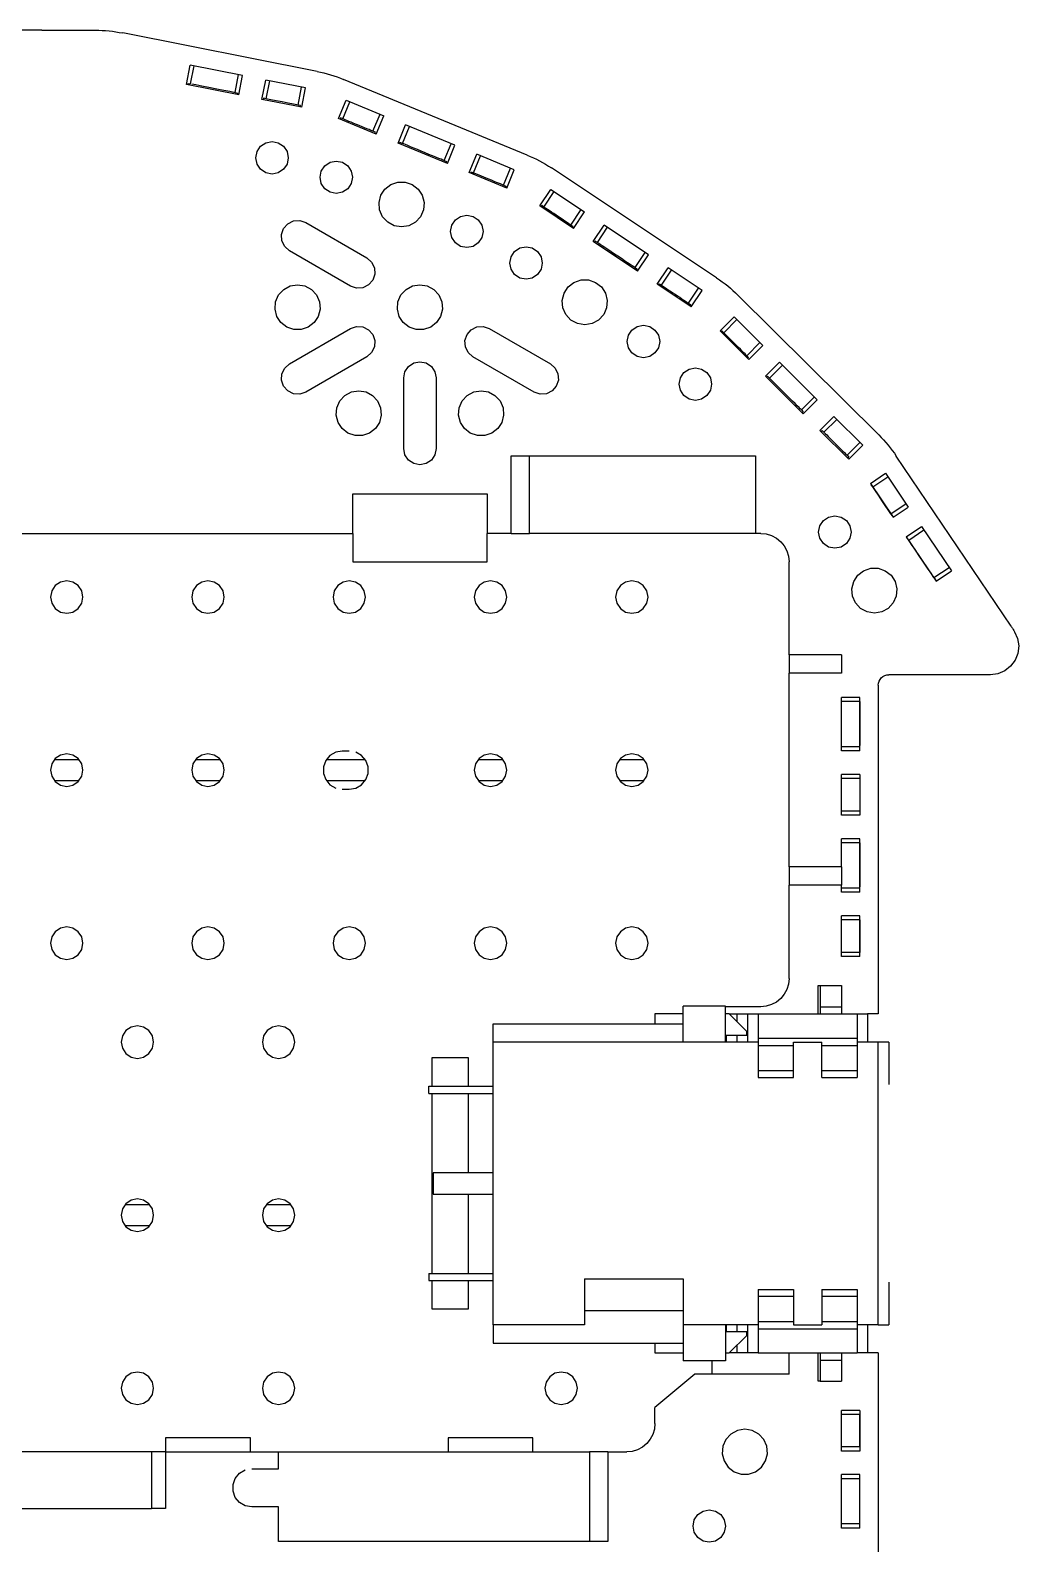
# Model space of a CAD drawing. Extents: x 8 to 153, y 120 to 283.
# Drawn here: x 83.1 to 153.1, y 176.4 to 283.5 of the extents above; entities that cross this region are included whole.
import ezdxf

# ---------------------------------------------------------------- set-up
doc = ezdxf.new("R2010")
doc.units = 0
doc.layers.add('Layer_1', color=7, linetype='CONTINUOUS')

msp = doc.modelspace()

# ---------------------------------------------------------------- linework, layer by layer
at = {"layer": 'Layer_1', "color": 7}
for points in [[(83.9566, 283.477), (77.4567, 283.477)], [(83.9566, 283.477), (87.7264, 283.477), (87.9705, 283.4738), (88.2146, 283.465), (88.2146, 283.465), (88.4584, 283.4501), (88.7018, 283.429), (88.9445, 283.4025), (88.9445, 283.4025), (89.1869, 283.3697), (89.4278, 283.3309), (89.6681, 283.2865)], [(103.44, 280.5602), (89.6681, 283.2865)], [(94.1776, 279.6416), (94.4496, 281.0149)], [(97.8821, 278.9081), (98.1541, 280.2815), (94.4496, 281.0149)], [(94.4799, 279.6835), (94.7322, 280.9588)], [(97.8821, 278.9081), (94.1776, 279.6416)], [(94.2803, 279.6211), (94.3, 279.7192)], [(94.3, 279.7192), (94.4799, 279.6835)], [(97.619, 279.0623), (97.5241, 279.081), (97.2517, 279.135), (97.2517, 279.135), (96.834, 279.2175), (96.3218, 279.3188), (95.7768, 279.4267), (95.7768, 279.4267), (95.2645, 279.5283), (94.8468, 279.6109), (94.5745, 279.6648), (94.5745, 279.6648)], [(97.619, 279.0623), (97.8712, 280.3372)], [(99.524, 278.5832), (99.7956, 279.9566)], [(102.345, 278.0244), (102.617, 279.3978), (99.7956, 279.9566)], [(99.8259, 278.6252), (100.078, 279.9005)], [(103.44, 280.5602), (103.679, 280.5097), (103.917, 280.4536), (103.917, 280.4536), (104.153, 280.3916), (104.388, 280.3238), (104.621, 280.2504), (104.621, 280.2504), (104.852, 280.1714), (105.081, 280.0868), (105.308, 279.9964)], [(118.289, 274.6476), (105.308, 279.9964)], [(97.619, 279.0623), (97.7989, 279.0267)], [(97.7989, 279.0267), (97.7795, 278.9282)], [(102.345, 278.0244), (99.524, 278.5832)], [(99.8259, 278.6252), (99.646, 278.6608), (99.6266, 278.5628)], [(102.082, 278.1786), (101.996, 278.1955), (101.752, 278.2438), (101.752, 278.2438), (101.386, 278.3165), (100.954, 278.4019), (100.522, 278.4873), (100.522, 278.4873), (100.156, 278.5599), (99.912, 278.6083), (99.8259, 278.6252)], [(102.262, 278.143), (102.082, 278.1786), (102.335, 279.4539)], [(104.955, 277.2342), (105.491, 278.5275)], [(105.491, 278.5275), (108.149, 277.4268)], [(102.243, 278.0449), (102.262, 278.143)], [(105.256, 277.206), (105.757, 278.4174)], [(107.552, 276.2598), (107.382, 276.3297), (107.882, 277.5372)], [(107.613, 276.1332), (108.149, 277.4268)], [(107.613, 276.1332), (104.955, 277.2342)], [(105.256, 277.206), (105.086, 277.2758), (105.052, 277.194)], [(107.382, 276.3297), (107.364, 276.3371), (107.31, 276.3593), (107.31, 276.3593), (107.223, 276.3953), (107.105, 276.444), (106.96, 276.5036), (106.96, 276.5036), (106.793, 276.5724), (106.61, 276.6479), (106.417, 276.7273), (106.417, 276.7273), (106.221, 276.808), (106.028, 276.8878), (105.845, 276.9629), (105.845, 276.9629), (105.678, 277.0317), (105.533, 277.0917), (105.415, 277.1404), (105.415, 277.1404), (105.327, 277.1763), (105.274, 277.1986), (105.256, 277.206)], [(109.159, 275.4929), (109.695, 276.7862)], [(109.463, 275.4724), (109.961, 276.6761)], [(112.648, 274.0476), (113.184, 275.3412), (109.695, 276.7862)], [(107.516, 276.1734), (107.552, 276.2598)], [(112.648, 274.0476), (109.159, 275.4929)], [(109.463, 275.4724), (109.293, 275.5423), (109.256, 275.4527)], [(112.421, 274.2532), (112.396, 274.2635), (112.321, 274.2945), (112.321, 274.2945), (112.2, 274.3446), (112.035, 274.4123), (111.833, 274.4956), (111.833, 274.4956), (111.601, 274.5912), (111.347, 274.696), (111.078, 274.8067), (111.078, 274.8067), (110.805, 274.9189), (110.537, 275.0297), (110.283, 275.1345), (110.283, 275.1345), (110.05, 275.2301), (109.849, 275.3133), (109.684, 275.3811), (109.684, 275.3811), (109.563, 275.4311), (109.488, 275.4618), (109.463, 275.4724)], [(112.421, 274.2532), (112.917, 275.4513)], [(112.421, 274.2532), (112.591, 274.1834)], [(114.194, 273.4073), (114.73, 274.7005)], [(114.501, 273.396), (114.996, 274.5905)], [(116.852, 272.3066), (117.388, 273.5999), (114.73, 274.7005)], [(118.289, 274.6476), (118.514, 274.5517), (118.736, 274.4504), (118.736, 274.4504), (118.956, 274.3435), (119.173, 274.2317), (119.387, 274.1142), (119.387, 274.1142), (119.598, 273.9918), (119.807, 273.8641), (120.012, 273.7315)], [(112.591, 274.1834), (112.551, 274.0878)], [(116.852, 272.3066), (114.194, 273.4073)], [(114.291, 273.367), (114.332, 273.4658)], [(114.332, 273.4658), (114.501, 273.396)], [(114.501, 273.396), (114.518, 273.3893), (114.566, 273.3695), (114.566, 273.3695), (114.644, 273.3374), (114.75, 273.2937), (114.881, 273.2393), (114.881, 273.2393), (115.033, 273.1769), (115.201, 273.1078), (115.38, 273.034), (115.38, 273.034), (115.565, 272.9578), (115.75, 272.8816), (115.928, 272.8079), (115.928, 272.8079), (116.096, 272.7387), (116.248, 272.6763), (116.379, 272.6223), (116.379, 272.6223), (116.485, 272.5786), (116.564, 272.5461), (116.612, 272.5264), (116.612, 272.5264)], [(116.628, 272.5197), (117.121, 273.7103)], [(131.706, 265.964), (120.012, 273.7315)], [(116.628, 272.5197), (116.798, 272.4498)], [(116.798, 272.4498), (116.755, 272.3465)], [(119.193, 271.0553), (119.971, 272.2191)], [(119.479, 270.9643), (120.21, 272.0593)], [(119.971, 272.2191), (122.362, 270.621)], [(121.585, 269.4572), (119.193, 271.0553)], [(119.479, 270.9643), (119.326, 271.0659), (119.28, 270.9971)], [(101.471, 267.8722), (101.134, 268.1678), (100.935, 268.5703), (100.935, 268.5703), (100.906, 269.018), (101.05, 269.4431), (101.346, 269.7804), (101.346, 269.7804), (101.749, 269.979), (102.196, 270.0082), (102.621, 269.864)], [(121.395, 269.6918), (121.378, 269.7027), (121.33, 269.7348), (121.33, 269.7348), (121.251, 269.7871), (121.145, 269.858), (121.014, 269.9447), (121.014, 269.9447), (120.863, 270.0446), (120.699, 270.1539), (120.525, 270.2693), (120.525, 270.2693), (120.348, 270.3868), (120.174, 270.5021), (120.01, 270.6119), (120.01, 270.6119), (119.859, 270.7117), (119.729, 270.7985), (119.622, 270.869), (119.622, 270.869), (119.543, 270.9216), (119.495, 270.9537), (119.479, 270.9643)], [(121.547, 269.5906), (121.395, 269.6918), (122.123, 270.7812)], [(121.585, 269.4572), (122.362, 270.621)], [(102.621, 269.864), (106.951, 267.3638)], [(121.497, 269.5154), (121.547, 269.5906)], [(122.976, 268.5273), (123.754, 269.6915)], [(123.269, 268.4469), (123.993, 269.5313)], [(126.116, 266.4293), (126.894, 267.5935), (123.754, 269.6915)], [(105.801, 265.372), (101.471, 267.8722)], [(126.116, 266.4293), (122.976, 268.5273)], [(123.269, 268.4469), (123.116, 268.5485), (123.063, 268.4691)], [(125.934, 266.6766), (125.912, 266.6914), (125.844, 266.7362), (125.844, 266.7362), (125.735, 266.8089), (125.586, 266.9077), (125.405, 267.0283), (125.405, 267.0283), (125.196, 267.167), (124.966, 267.3194), (124.725, 267.4799), (124.725, 267.4799), (124.479, 267.6432), (124.237, 267.8041), (124.007, 267.9561), (124.007, 267.9561), (123.799, 268.0951), (123.617, 268.2158), (123.468, 268.3146), (123.468, 268.3146), (123.359, 268.3872), (123.292, 268.432), (123.269, 268.4469)], [(106.951, 267.3638), (107.289, 267.0682), (107.487, 266.6657), (107.487, 266.6657), (107.516, 266.218), (107.372, 265.7929), (107.077, 265.4557), (107.077, 265.4557), (106.674, 265.2574), (106.226, 265.2278), (105.801, 265.372)], [(125.934, 266.6766), (126.654, 267.7536)], [(125.934, 266.6766), (126.087, 266.575)], [(126.087, 266.575), (126.029, 266.4875)], [(127.507, 265.4994), (128.285, 266.6636)], [(127.809, 265.4317), (128.525, 266.5034)], [(129.899, 263.9013), (130.677, 265.0655), (128.285, 266.6636)], [(131.706, 265.964), (131.908, 265.8261), (132.107, 265.6835), (132.107, 265.6835), (132.302, 265.5364), (132.493, 265.3844), (132.68, 265.2278), (132.68, 265.2278), (132.864, 265.0665), (133.043, 264.9007), (133.219, 264.7307)], [(129.899, 263.9013), (127.507, 265.4994)], [(127.594, 265.4412), (127.656, 265.5329)], [(127.656, 265.5329), (127.809, 265.4317)], [(127.809, 265.4317), (127.823, 265.4218), (127.866, 265.3932), (127.866, 265.3932), (127.937, 265.3463), (128.033, 265.2828), (128.151, 265.2045), (128.151, 265.2045), (128.288, 265.1135), (128.439, 265.0129), (128.6, 264.9057), (128.6, 264.9057), (128.767, 264.7953), (128.933, 264.6848), (129.094, 264.5776), (129.094, 264.5776), (129.245, 264.477), (129.382, 264.3864), (129.501, 264.3081), (129.501, 264.3081), (129.596, 264.2442), (129.667, 264.1973), (129.71, 264.1687), (129.71, 264.1687)], [(129.725, 264.1592), (130.437, 265.2256)], [(143.183, 254.8399), (133.219, 264.7307)], [(129.725, 264.1592), (129.877, 264.0576)], [(129.877, 264.0576), (129.812, 263.9595)], [(105.801, 262.3639), (106.226, 262.5082), (106.674, 262.4789), (106.674, 262.4789), (107.077, 262.2803), (107.372, 261.943), (107.516, 261.5183), (107.516, 261.5183), (107.487, 261.0703), (107.289, 260.6681), (106.951, 260.3721)], [(114.462, 260.3721), (114.124, 260.6681), (113.926, 261.0703), (113.926, 261.0703), (113.896, 261.5183), (114.041, 261.943), (114.336, 262.2803), (114.336, 262.2803), (114.739, 262.4789), (115.187, 262.5082), (115.612, 262.3639)], [(131.951, 262.2175), (132.941, 263.2074)], [(132.21, 262.069), (133.145, 263.0035)], [(132.941, 263.2074), (134.975, 261.1736)], [(101.471, 259.8641), (105.801, 262.3639)], [(115.612, 262.3639), (119.942, 259.8641)], [(133.985, 260.1834), (131.951, 262.2175)], [(132.21, 262.069), (132.08, 262.1981), (132.025, 262.1434)], [(133.842, 260.4483), (133.828, 260.4624), (133.787, 260.503), (133.787, 260.503), (133.72, 260.5697), (133.629, 260.66), (133.518, 260.7704), (133.518, 260.7704), (133.39, 260.8974), (133.249, 261.0368), (133.101, 261.1839), (133.101, 261.1839), (132.951, 261.3334), (132.803, 261.4806), (132.662, 261.6199), (132.662, 261.6199), (132.534, 261.7469), (132.423, 261.8573), (132.332, 261.9476), (132.332, 261.9476), (132.265, 262.0143), (132.224, 262.0552), (132.21, 262.069)], [(133.972, 260.3192), (133.842, 260.4483), (134.771, 261.3772)], [(106.951, 260.3721), (102.621, 257.872)], [(118.792, 257.872), (114.462, 260.3721)], [(133.911, 260.2578), (133.972, 260.3192)], [(133.985, 260.1834), (134.975, 261.1736)], [(102.621, 257.872), (102.196, 257.7281), (101.749, 257.7573), (101.749, 257.7573), (101.346, 257.9556), (101.05, 258.2932), (100.906, 258.7179), (100.906, 258.7179), (100.935, 259.1656), (101.134, 259.5681), (101.471, 259.8641)], [(109.557, 258.8679), (109.644, 259.3081), (109.893, 259.6814), (109.893, 259.6814), (110.266, 259.9304), (110.707, 260.0179), (111.147, 259.9304), (111.147, 259.9304), (111.52, 259.6814), (111.769, 259.3081), (111.856, 258.8679)], [(119.942, 259.8641), (120.279, 259.5681), (120.478, 259.1656), (120.478, 259.1656), (120.507, 258.7179), (120.362, 258.2932), (120.067, 257.9556), (120.067, 257.9556), (119.664, 257.7573), (119.217, 257.7281), (118.792, 257.872)], [(135.168, 259.0002), (136.158, 259.9901)], [(135.439, 258.8633), (136.362, 259.7862)], [(137.839, 256.3296), (138.829, 257.3199), (136.158, 259.9901)], [(109.557, 253.868), (109.557, 258.8679)], [(111.856, 258.8679), (111.856, 253.868)], [(137.839, 256.3296), (135.168, 259.0002)], [(135.439, 258.8633), (135.309, 258.9924), (135.242, 258.9261)], [(137.71, 256.609), (137.691, 256.6281), (137.633, 256.6849), (137.633, 256.6849), (137.54, 256.7777), (137.414, 256.9029), (137.259, 257.0567), (137.259, 257.0567), (137.081, 257.2338), (136.885, 257.4275), (136.679, 257.6321), (136.679, 257.6321), (136.47, 257.8402), (136.264, 258.0445), (136.069, 258.2385), (136.069, 258.2385), (135.89, 258.4153), (135.735, 258.5691), (135.609, 258.6943), (135.609, 258.6943), (135.516, 258.7871), (135.458, 258.8442), (135.439, 258.8633)], [(137.71, 256.609), (138.625, 257.5234)], [(137.71, 256.609), (137.84, 256.4796)], [(137.84, 256.4796), (137.765, 256.4041)], [(139.022, 255.1464), (140.012, 256.1363)], [(141.056, 253.1127), (142.046, 254.1026), (140.012, 256.1363)], [(141.056, 253.1127), (139.022, 255.1464)], [(139.096, 255.0723), (139.177, 255.1528)], [(139.177, 255.1528), (139.307, 255.0237)], [(139.307, 255.0237), (140.216, 255.9328)], [(139.307, 255.0237), (139.319, 255.0113), (139.356, 254.975), (139.356, 254.975), (139.416, 254.9154), (139.498, 254.8342), (139.598, 254.7344), (139.598, 254.7344), (139.715, 254.6187), (139.844, 254.4906), (139.981, 254.3541), (139.981, 254.3541), (140.123, 254.2133), (140.265, 254.0729), (140.402, 253.9364), (140.402, 253.9364), (140.531, 253.8083), (140.648, 253.6926), (140.748, 253.5928), (140.748, 253.5928), (140.83, 253.512), (140.89, 253.452), (140.927, 253.4157), (140.927, 253.4157)], [(111.856, 253.868), (111.769, 253.428), (111.52, 253.0548), (111.52, 253.0548), (111.147, 252.8057), (110.707, 252.7179), (110.266, 252.8057), (110.266, 252.8057), (109.893, 253.0548), (109.644, 253.428), (109.557, 253.868)], [(140.939, 253.4034), (141.842, 254.3061)], [(143.183, 254.8399), (143.354, 254.6656), (143.521, 254.4874), (143.521, 254.4874), (143.683, 254.3051), (143.841, 254.1188), (143.995, 253.9286), (143.995, 253.9286), (144.144, 253.735), (144.288, 253.5374), (144.427, 253.3367)], [(117.156, 247.8679), (117.156, 253.3681), (118.456, 253.3681)], [(118.456, 247.8679), (118.456, 253.3681)], [(118.456, 253.3681), (134.456, 253.3681)], [(134.456, 253.3681), (134.456, 247.8679)], [(140.939, 253.4034), (141.069, 253.2742)], [(141.069, 253.2742), (140.982, 253.1867)], [(152.546, 241.3052), (144.427, 253.3367)], [(142.588, 251.395), (143.666, 252.1221)], [(142.758, 251.1614), (143.827, 251.8832)], [(143.666, 252.1221), (145.275, 249.7376)], [(105.956, 250.6679), (115.456, 250.6679)], [(105.956, 247.8679), (105.956, 250.6679)], [(115.456, 250.6679), (115.456, 247.8679)], [(142.588, 251.395), (144.197, 249.0106), (145.275, 249.7376)], [(142.758, 251.1614), (142.655, 251.3135), (142.647, 251.3079)], [(144.044, 249.255), (143.995, 249.3277), (143.856, 249.5341), (143.856, 249.5341), (143.647, 249.8435), (143.401, 250.2082), (143.155, 250.573), (143.155, 250.573), (142.946, 250.8824), (142.807, 251.0888), (142.758, 251.1614)], [(144.147, 249.103), (144.044, 249.255), (145.114, 249.9765)], [(144.139, 249.0973), (144.147, 249.103)], [(55.4564, 247.8679), (105.956, 247.8679), (105.956, 245.868)], [(105.956, 245.868), (115.456, 245.868), (115.456, 247.8679)], [(117.156, 247.8679), (115.456, 247.8679)], [(117.156, 247.8679), (118.456, 247.8679)], [(134.831, 247.8679), (118.456, 247.8679)], [(134.831, 247.8679), (135.221, 247.8295), (135.597, 247.7159), (135.597, 247.7159), (135.943, 247.531), (136.246, 247.2823), (136.494, 246.9793), (136.494, 246.9793), (136.679, 246.6335), (136.793, 246.2582), (136.832, 245.868)], [(145.133, 247.6231), (146.211, 248.3505)], [(145.133, 247.6231), (147.246, 244.4929), (148.324, 245.22)], [(145.303, 247.3899), (145.201, 247.5419), (145.193, 247.5363)], [(145.303, 247.3899), (146.372, 248.1113)], [(146.211, 248.3505), (148.324, 245.22)], [(147.093, 244.7374), (147.039, 244.8174), (146.884, 245.0478), (146.884, 245.0478), (146.646, 245.4006), (146.353, 245.8334), (146.043, 246.2938), (146.043, 246.2938), (145.751, 246.7267), (145.512, 247.0795), (145.357, 247.3098), (145.357, 247.3098)], [(136.832, 239.2679), (136.832, 245.868)], [(147.093, 244.7374), (148.162, 245.4591)], [(147.093, 244.7374), (147.195, 244.5853)], [(147.195, 244.5853), (147.187, 244.5797)], [(152.546, 241.3052), (152.579, 241.2562), (152.611, 241.2068), (152.611, 241.2068), (152.644, 241.1574), (152.676, 241.1076), (152.707, 241.0579), (152.707, 241.0579), (152.739, 241.0078), (152.77, 240.9577), (152.801, 240.9073), (153.013, 240.424), (153.092, 239.9022), (153.092, 239.9022), (153.031, 239.378), (152.835, 238.888), (152.518, 238.466), (152.518, 238.466), (152.102, 238.1418), (151.615, 237.9376), (151.092, 237.8681), (143.896, 237.8681)], [(136.832, 239.2679), (136.832, 237.9679)], [(140.546, 239.2679), (136.832, 239.2679)], [(140.546, 239.2679), (140.546, 237.9679), (136.832, 237.9679)], [(136.832, 224.2681), (136.832, 237.9679)], [(143.147, 237.1181), (143.161, 237.2645), (143.203, 237.4049), (143.203, 237.4049), (143.273, 237.5347), (143.366, 237.6483), (143.48, 237.7418), (143.48, 237.7418), (143.609, 237.8109), (143.75, 237.8536), (143.896, 237.8681)], [(143.147, 237.1181), (143.147, 213.8679)], [(141.846, 232.4797), (141.846, 236.2562), (140.546, 236.2562)], [(140.546, 232.4797), (140.546, 236.2562)], [(141.836, 235.968), (140.546, 235.968)], [(141.836, 235.968), (141.846, 235.968)], [(141.836, 235.968), (141.836, 235.8717), (141.836, 235.5937), (141.836, 235.5937), (141.836, 235.1679), (141.836, 234.6458), (141.836, 234.0902), (141.836, 234.0902), (141.836, 233.5681), (141.836, 233.1423), (141.836, 232.8646), (141.836, 232.8646)], [(105.206, 232.4681), (104.745, 232.3866), (104.339, 232.1524), (104.339, 232.1524), (104.037, 231.7929), (103.877, 231.3526), (103.877, 230.8838), (103.877, 230.8838), (104.037, 230.4432), (104.339, 230.084), (104.745, 229.8494), (104.745, 229.8494)], [(105.706, 232.4681), (105.206, 232.4681)], [(141.836, 232.768), (140.546, 232.768)], [(141.846, 232.4797), (140.546, 232.4797)], [(141.836, 232.768), (141.846, 232.768)], [(84.8347, 231.868), (86.5784, 231.868)], [(94.8348, 231.868), (96.5783, 231.868)], [(104.084, 231.868), (106.829, 231.868)], [(105.206, 229.7679), (105.706, 229.7679), (106.168, 229.8494), (106.574, 230.084), (106.574, 230.084), (106.875, 230.4432), (107.036, 230.8838), (107.036, 231.3526), (107.036, 231.3526), (106.875, 231.7929), (106.574, 232.1524), (106.168, 232.3866), (106.168, 232.3866)], [(114.835, 231.868), (116.578, 231.868)], [(124.835, 231.868), (126.578, 231.868)], [(86.5784, 230.368), (84.8347, 230.368)], [(96.5783, 230.368), (94.8348, 230.368)], [(106.829, 230.368), (104.084, 230.368)], [(116.578, 230.368), (114.835, 230.368)], [(126.578, 230.368), (124.835, 230.368)], [(141.846, 230.8062), (140.546, 230.8062)], [(140.546, 227.9296), (140.546, 230.8062)], [(141.836, 230.518), (140.546, 230.518)], [(141.836, 230.518), (141.846, 230.518)], [(141.836, 230.518), (141.836, 230.4305), (141.836, 230.181), (141.836, 230.181), (141.836, 229.8082), (141.836, 229.3679), (141.836, 228.928), (141.836, 228.928), (141.836, 228.5547), (141.836, 228.3057), (141.836, 228.2182)], [(141.846, 230.8062), (141.846, 227.9296)], [(141.836, 228.2182), (140.546, 228.2182)], [(141.836, 228.2182), (141.846, 228.2182)], [(141.846, 227.9296), (140.546, 227.9296)], [(141.846, 222.4799), (141.846, 226.2564), (140.546, 226.2564)], [(140.546, 224.2681), (140.546, 226.2564)], [(141.836, 225.9682), (140.546, 225.9682)], [(141.836, 225.9682), (141.846, 225.9682)], [(141.836, 225.9682), (141.836, 225.8715), (141.836, 225.5939), (141.836, 225.5939), (141.836, 225.1681), (141.836, 224.646), (141.836, 224.0903), (141.836, 224.0903), (141.836, 223.5679), (141.836, 223.1424), (141.836, 222.8644), (141.836, 222.8644)], [(136.832, 224.2681), (136.832, 222.9682)], [(140.546, 224.2681), (136.832, 224.2681)], [(140.546, 224.2681), (140.546, 222.9682), (136.832, 222.9682)], [(136.832, 216.368), (136.832, 222.9682)], [(140.546, 222.4799), (140.546, 222.9682)], [(141.836, 222.7681), (140.546, 222.7681)], [(141.846, 222.4799), (140.546, 222.4799)], [(141.836, 222.7681), (141.846, 222.7681)], [(141.846, 217.9298), (141.846, 220.8063), (140.546, 220.8063)], [(140.546, 217.9298), (140.546, 220.8063)], [(141.836, 220.5181), (140.546, 220.5181)], [(141.836, 220.5181), (141.846, 220.5181)], [(141.836, 220.5181), (141.836, 220.4306), (141.836, 220.1812), (141.836, 220.1812), (141.836, 219.808), (141.836, 219.3681), (141.836, 218.9281), (141.836, 218.9281), (141.836, 218.5549), (141.836, 218.3055), (141.836, 218.218)], [(141.836, 218.218), (140.546, 218.218)], [(141.846, 217.9298), (140.546, 217.9298)], [(141.836, 218.218), (141.846, 218.218)], [(136.832, 216.368), (136.793, 215.9779), (136.679, 215.6025), (136.679, 215.6025), (136.494, 215.2568), (136.246, 214.9537), (135.943, 214.705), (135.943, 214.705), (135.597, 214.5202), (135.221, 214.4066), (134.831, 214.3681)], [(138.896, 215.8681), (139.046, 215.8681)], [(138.896, 213.8679), (138.896, 215.8681)], [(139.046, 215.8681), (139.046, 214.3681)], [(139.046, 215.8681), (140.546, 215.8681), (140.546, 214.3681)], [(132.346, 211.868), (132.346, 214.4179), (129.346, 214.4179)], [(129.346, 211.868), (129.346, 214.4179)], [(134.831, 214.3681), (132.346, 214.3681)], [(139.046, 214.3681), (139.046, 213.8679)], [(139.046, 214.3681), (140.546, 214.3681), (140.546, 213.8679)], [(115.896, 213.168), (129.346, 213.168)], [(115.896, 211.868), (115.896, 213.168)], [(127.346, 213.8679), (127.346, 213.168)], [(129.346, 213.8679), (127.346, 213.8679)], [(132.599, 213.8679), (132.346, 213.8679)], [(133.846, 212.6208), (132.599, 213.8679)], [(132.599, 213.8679), (132.684, 213.8679), (132.813, 213.8679), (132.813, 213.8679), (132.927, 213.8679), (133.02, 213.8679), (133.089, 213.8679), (133.089, 213.8679), (133.132, 213.8679), (133.146, 213.8679)], [(133.146, 213.8679), (133.146, 213.3207)], [(133.146, 213.8679), (133.161, 213.8679), (133.204, 213.8679), (133.204, 213.8679), (133.273, 213.8679), (133.366, 213.8679), (133.48, 213.8679), (133.48, 213.8679), (133.609, 213.8679), (133.75, 213.8679), (133.896, 213.8679)], [(133.896, 213.8679), (133.896, 211.868)], [(133.896, 213.8679), (134.043, 213.8679), (134.184, 213.8679), (134.184, 213.8679), (134.313, 213.8679), (134.427, 213.8679), (134.52, 213.8679), (134.52, 213.8679), (134.589, 213.8679), (134.632, 213.8679), (134.646, 213.8679)], [(134.646, 213.8679), (134.646, 212.1481)], [(134.646, 213.8679), (141.647, 213.8679)], [(141.647, 213.8679), (141.647, 212.1481)], [(141.647, 213.8679), (141.661, 213.8679), (141.703, 213.8679), (141.703, 213.8679), (141.773, 213.8679), (141.866, 213.8679), (141.98, 213.8679), (141.98, 213.8679), (142.109, 213.8679), (142.25, 213.8679), (142.397, 213.8679)], [(142.397, 213.8679), (142.397, 211.868)], [(143.147, 213.8679), (142.397, 213.8679)], [(132.346, 212.3679), (133.846, 212.3679)], [(132.396, 211.868), (132.396, 212.3679)], [(133.146, 212.3679), (133.146, 211.868)], [(133.846, 212.3679), (133.846, 212.6208)], [(134.646, 212.1481), (141.647, 212.1481)], [(134.646, 212.1481), (134.646, 212.0804), (134.646, 212.013), (134.646, 212.013), (134.646, 211.9463), (134.646, 211.8807), (134.646, 211.8161), (134.646, 211.8161), (134.646, 211.753), (134.646, 211.692), (134.646, 211.6327)], [(141.647, 212.1481), (141.647, 212.0804), (141.647, 212.013), (141.647, 212.013), (141.647, 211.9463), (141.647, 211.8807), (141.647, 211.8161), (141.647, 211.8161), (141.647, 211.753), (141.647, 211.692), (141.647, 211.6327)], [(122.347, 191.868), (115.896, 191.868), (115.896, 211.868)], [(134.646, 211.868), (115.896, 211.868)], [(134.646, 211.6327), (137.147, 211.6327)], [(134.646, 209.8529), (137.147, 209.8529), (137.147, 211.6327)], [(134.646, 211.6327), (134.646, 209.8529)], [(137.147, 211.868), (139.147, 211.868)], [(137.147, 211.6327), (137.147, 211.6606), (137.147, 211.6891), (137.147, 211.6891), (137.147, 211.7177), (137.147, 211.747), (137.147, 211.777), (137.147, 211.777), (137.147, 211.807), (137.147, 211.8373), (137.147, 211.868)], [(139.147, 211.6327), (139.147, 211.6606), (139.147, 211.6891), (139.147, 211.6891), (139.147, 211.7177), (139.147, 211.747), (139.147, 211.777), (139.147, 211.777), (139.147, 211.807), (139.147, 211.8373), (139.147, 211.868)], [(139.147, 211.6327), (141.647, 211.6327)], [(139.147, 209.8529), (139.147, 211.6327)], [(143.147, 211.868), (141.647, 211.868)], [(141.647, 211.6327), (141.647, 209.8529)], [(143.147, 191.868), (143.147, 211.868)], [(143.896, 211.868), (143.147, 211.868)], [(143.896, 211.868), (143.896, 208.868)], [(111.577, 208.7431), (111.577, 210.768)], [(111.577, 210.768), (114.117, 210.768)], [(114.117, 210.768), (114.117, 208.7431)], [(134.646, 209.3682), (137.147, 209.3682), (137.147, 209.3763), (137.147, 209.401), (137.147, 209.401), (137.147, 209.4416), (137.147, 209.4977), (137.147, 209.5679), (137.147, 209.5679), (137.147, 209.6515), (137.147, 209.7471), (137.147, 209.8529)], [(134.646, 209.8529), (134.646, 209.7471), (134.646, 209.6515), (134.646, 209.6515), (134.646, 209.5679), (134.646, 209.4977), (134.646, 209.4416), (134.646, 209.4416), (134.646, 209.401), (134.646, 209.3763), (134.646, 209.3682)], [(139.147, 209.8529), (141.647, 209.8529)], [(139.147, 209.3682), (139.147, 209.3763), (139.147, 209.401), (139.147, 209.401), (139.147, 209.4416), (139.147, 209.4977), (139.147, 209.5679), (139.147, 209.5679), (139.147, 209.6515), (139.147, 209.7471), (139.147, 209.8529)], [(139.147, 209.3682), (141.647, 209.3682)], [(141.647, 209.8529), (141.647, 209.7471), (141.647, 209.6515), (141.647, 209.6515), (141.647, 209.5679), (141.647, 209.4977), (141.647, 209.4416), (141.647, 209.4416), (141.647, 209.401), (141.647, 209.3763), (141.647, 209.3682)], [(111.347, 208.2429), (111.347, 208.7431)], [(111.347, 208.7431), (115.896, 208.7431)], [(111.347, 208.2429), (115.896, 208.2429)], [(111.577, 195.493), (111.577, 208.2429)], [(114.117, 208.2429), (114.117, 202.6182)], [(115.896, 202.6182), (111.646, 202.6182)], [(111.646, 202.6182), (111.646, 202.561), (111.646, 202.3984), (111.646, 202.3984), (111.646, 202.155), (111.646, 201.8682), (111.646, 201.581), (111.646, 201.581), (111.646, 201.3376), (111.646, 201.1753), (111.646, 201.1182), (111.646, 201.1182)], [(89.8346, 200.3682), (91.5784, 200.3682)], [(99.8348, 200.3682), (101.578, 200.3682)], [(111.646, 201.1182), (115.896, 201.1182)], [(114.117, 201.1182), (114.117, 195.493)], [(91.5784, 198.8681), (89.8346, 198.8681)], [(101.578, 198.8681), (99.8348, 198.8681)], [(111.347, 195.493), (111.347, 194.993)], [(111.347, 195.493), (115.896, 195.493)], [(111.347, 194.993), (115.896, 194.993)], [(111.577, 192.968), (111.577, 194.993)], [(114.117, 194.993), (114.117, 192.968)], [(122.347, 195.118), (129.346, 195.118)], [(122.347, 195.118), (122.347, 191.868)], [(129.346, 195.118), (129.346, 191.868)], [(134.646, 194.368), (137.147, 194.368), (137.147, 194.36), (137.147, 194.335), (137.147, 194.335), (137.147, 194.295), (137.147, 194.239), (137.147, 194.169), (137.147, 194.169), (137.147, 194.085), (137.147, 193.989), (137.147, 193.884)], [(134.646, 194.368), (134.646, 194.36), (134.646, 194.335), (134.646, 194.335), (134.646, 194.295), (134.646, 194.239), (134.646, 194.169), (134.646, 194.169), (134.646, 194.085), (134.646, 193.989), (134.646, 193.884)], [(134.646, 193.883), (137.147, 193.883), (137.147, 192.103)], [(134.646, 193.883), (134.646, 192.103)], [(139.147, 194.368), (141.647, 194.368)], [(139.147, 194.368), (139.147, 194.36), (139.147, 194.335), (139.147, 194.335), (139.147, 194.295), (139.147, 194.239), (139.147, 194.169), (139.147, 194.169), (139.147, 194.085), (139.147, 193.989), (139.147, 193.884)], [(139.147, 193.883), (141.647, 193.883)], [(139.147, 193.883), (139.147, 192.103)], [(141.647, 194.368), (141.647, 194.36), (141.647, 194.335), (141.647, 194.335), (141.647, 194.295), (141.647, 194.239), (141.647, 194.169), (141.647, 194.169), (141.647, 194.085), (141.647, 193.989), (141.647, 193.884)], [(141.647, 193.883), (141.647, 192.103)], [(143.896, 194.868), (143.896, 191.868)], [(114.117, 192.968), (111.577, 192.968)], [(122.347, 192.868), (129.346, 192.868)], [(115.896, 191.868), (115.896, 190.568)], [(134.646, 191.868), (129.346, 191.868)], [(129.346, 191.868), (129.346, 189.318)], [(132.346, 191.868), (132.346, 189.318)], [(132.396, 191.368), (132.396, 191.868)], [(133.146, 191.868), (133.146, 191.368)], [(133.896, 191.868), (133.896, 189.868), (133.75, 189.868), (133.609, 189.868), (133.609, 189.868), (133.48, 189.868), (133.366, 189.868), (133.273, 189.868), (133.273, 189.868), (133.204, 189.868), (133.161, 189.868), (133.146, 189.868)], [(134.646, 192.103), (134.646, 192.044), (134.646, 191.983), (134.646, 191.983), (134.646, 191.92), (134.646, 191.855), (134.646, 191.79), (134.646, 191.79), (134.646, 191.723), (134.646, 191.656), (134.646, 191.588)], [(134.646, 192.103), (137.147, 192.103), (137.147, 192.075), (137.147, 192.047), (137.147, 192.047), (137.147, 192.018), (137.147, 191.989), (137.147, 191.959), (137.147, 191.959), (137.147, 191.929), (137.147, 191.899), (137.147, 191.868), (139.147, 191.868)], [(139.147, 192.103), (139.147, 192.075), (139.147, 192.047), (139.147, 192.047), (139.147, 192.018), (139.147, 191.989), (139.147, 191.959), (139.147, 191.959), (139.147, 191.929), (139.147, 191.899), (139.147, 191.868)], [(139.147, 192.103), (141.647, 192.103)], [(141.647, 192.103), (141.647, 192.044), (141.647, 191.983), (141.647, 191.983), (141.647, 191.92), (141.647, 191.855), (141.647, 191.79), (141.647, 191.79), (141.647, 191.723), (141.647, 191.656), (141.647, 191.588)], [(143.147, 191.868), (141.647, 191.868)], [(142.397, 191.868), (142.397, 189.868), (142.25, 189.868), (142.109, 189.868), (142.109, 189.868), (141.98, 189.868), (141.866, 189.868), (141.773, 189.868), (141.773, 189.868), (141.703, 189.868), (141.661, 189.868), (141.647, 189.868)], [(143.147, 191.868), (143.896, 191.868)], [(133.846, 191.368), (132.346, 191.368)], [(132.599, 189.868), (133.846, 191.115)], [(133.846, 191.115), (133.846, 191.368)], [(134.646, 191.588), (141.647, 191.588)], [(134.646, 191.588), (134.646, 189.868)], [(141.647, 191.588), (141.647, 189.868)], [(115.896, 190.568), (129.346, 190.568)], [(127.346, 190.568), (127.346, 189.868), (129.346, 189.868)], [(132.346, 189.868), (132.599, 189.868)], [(133.146, 190.415), (133.146, 189.868), (133.132, 189.868), (133.089, 189.868), (133.089, 189.868), (133.02, 189.868), (132.927, 189.868), (132.813, 189.868), (132.813, 189.868), (132.684, 189.868), (132.599, 189.868)], [(134.646, 189.868), (134.632, 189.868), (134.589, 189.868), (134.589, 189.868), (134.52, 189.868), (134.427, 189.868), (134.313, 189.868), (134.313, 189.868), (134.184, 189.868), (134.043, 189.868), (133.896, 189.868)], [(134.646, 189.868), (141.647, 189.868)], [(136.832, 188.368), (136.832, 189.868)], [(138.896, 187.868), (138.896, 189.868)], [(139.046, 189.868), (139.046, 189.368)], [(140.546, 189.868), (140.546, 189.368)], [(143.147, 189.868), (142.397, 189.868)], [(143.147, 189.868), (143.147, 166.618)], [(132.346, 189.318), (129.346, 189.318)], [(131.362, 189.318), (131.362, 188.368), (130.17, 188.368)], [(139.046, 189.368), (140.546, 189.368)], [(139.046, 189.368), (139.046, 187.868)], [(140.546, 189.368), (140.546, 187.868)], [(130.17, 188.368), (127.346, 185.998)], [(136.832, 188.368), (131.362, 188.368)], [(139.046, 187.868), (138.896, 187.868)], [(139.046, 187.868), (140.546, 187.868)], [(127.346, 184.868), (127.346, 185.998)], [(141.846, 185.806), (140.546, 185.806)], [(140.546, 182.93), (140.546, 185.806)], [(141.836, 185.518), (140.546, 185.518)], [(141.836, 185.518), (141.846, 185.518)], [(141.836, 183.218), (141.836, 183.306), (141.836, 183.555), (141.836, 183.555), (141.836, 183.928), (141.836, 184.368), (141.836, 184.808), (141.836, 184.808), (141.836, 185.181), (141.836, 185.43), (141.836, 185.518)], [(141.846, 185.806), (141.846, 182.93)], [(127.346, 184.868), (127.308, 184.478), (127.194, 184.103), (127.194, 184.103), (127.01, 183.757), (126.761, 183.454), (126.458, 183.205), (126.458, 183.205), (126.112, 183.02), (125.737, 182.906), (125.347, 182.868)], [(92.7065, 183.868), (92.7065, 182.868), (91.7064, 182.868), (69.7065, 182.868)], [(98.7066, 183.868), (92.7065, 183.868)], [(98.7066, 182.868), (98.7066, 183.868)], [(112.707, 183.868), (112.707, 182.868)], [(118.707, 183.868), (112.707, 183.868)], [(118.707, 182.868), (118.707, 183.868)], [(141.836, 183.218), (140.546, 183.218)], [(141.836, 183.218), (141.846, 183.218)], [(92.7065, 182.868), (92.7065, 178.868), (91.7064, 178.868)], [(91.7064, 182.868), (91.7064, 178.868)], [(92.7065, 182.868), (98.7066, 182.868)], [(98.7066, 182.868), (112.707, 182.868)], [(100.706, 181.668), (100.706, 182.868)], [(112.707, 182.868), (118.707, 182.868)], [(118.707, 182.868), (122.706, 182.868)], [(124.006, 182.868), (122.706, 182.868)], [(122.706, 182.868), (122.706, 176.518)], [(124.006, 182.868), (125.347, 182.868)], [(124.006, 182.868), (124.006, 176.518)], [(141.846, 182.93), (140.546, 182.93)], [(98.8064, 178.968), (98.3446, 179.049), (97.9389, 179.284), (97.9389, 179.284), (97.6373, 179.643), (97.4771, 180.084), (97.4771, 180.553), (97.4771, 180.553), (97.6373, 180.993), (97.9389, 181.352), (98.3446, 181.587), (98.3446, 181.587)], [(98.8064, 181.668), (100.706, 181.668)], [(141.846, 177.48), (141.846, 181.256), (140.546, 181.256)], [(140.546, 177.48), (140.546, 181.256)], [(141.836, 180.968), (140.546, 180.968)], [(141.836, 180.968), (141.846, 180.968)], [(141.836, 177.768), (141.836, 177.864), (141.836, 178.142), (141.836, 178.142), (141.836, 178.568), (141.836, 179.09), (141.836, 179.646), (141.836, 179.646), (141.836, 180.168), (141.836, 180.593), (141.836, 180.871), (141.836, 180.871)], [(100.706, 178.968), (98.8064, 178.968)], [(100.706, 176.518), (100.706, 178.968)], [(69.7065, 178.868), (91.7064, 178.868)], [(141.836, 177.768), (140.546, 177.768)], [(141.846, 177.48), (140.546, 177.48)], [(141.836, 177.768), (141.846, 177.768)], [(122.706, 176.518), (100.706, 176.518)], [(124.006, 176.518), (122.706, 176.518)]]:
    msp.add_lwpolyline(points, dxfattribs=at)
for points in [[(100.242, 273.3014), (99.8023, 273.3889), (99.4291, 273.6383), (99.4291, 273.6383), (99.1797, 274.0116), (99.0922, 274.4515), (99.1797, 274.8918), (99.1797, 274.8918), (99.4291, 275.2646), (99.8023, 275.5141), (100.242, 275.6015), (100.242, 275.6015), (100.682, 275.5141), (101.055, 275.2646), (101.305, 274.8918), (101.305, 274.8918), (101.392, 274.4515), (101.305, 274.0116), (101.055, 273.6383), (101.055, 273.6383), (100.682, 273.3889), (100.242, 273.3014)], [(104.788, 271.9224), (104.348, 272.0099), (103.975, 272.2593), (103.975, 272.2593), (103.726, 272.6322), (103.638, 273.0725), (103.726, 273.5124), (103.726, 273.5124), (103.975, 273.8856), (104.348, 274.135), (104.788, 274.2225), (104.788, 274.2225), (105.228, 274.135), (105.602, 273.8856), (105.851, 273.5124), (105.851, 273.5124), (105.938, 273.0725), (105.851, 272.6322), (105.602, 272.2593), (105.602, 272.2593), (105.228, 272.0099), (104.788, 271.9224)], [(109.408, 269.5592), (108.888, 269.6456), (108.425, 269.8964), (108.425, 269.8964), (108.068, 270.2838), (107.857, 270.7664), (107.813, 271.2913), (107.813, 271.2913), (107.943, 271.8018), (108.23, 272.2427), (108.646, 272.5662), (108.646, 272.5662), (109.145, 272.7373), (109.671, 272.7373), (110.169, 272.5662), (110.169, 272.5662), (110.585, 272.2427), (110.873, 271.8018), (111.002, 271.2913), (111.002, 271.2913), (110.959, 270.7664), (110.747, 270.2838), (110.391, 269.8964), (110.391, 269.8964), (109.927, 269.6456), (109.408, 269.5592)], [(114.027, 268.0955), (113.587, 268.183), (113.214, 268.4324), (113.214, 268.4324), (112.965, 268.8056), (112.877, 269.2455), (112.965, 269.6858), (112.965, 269.6858), (113.214, 270.0587), (113.587, 270.3081), (114.027, 270.3956), (114.027, 270.3956), (114.467, 270.3081), (114.84, 270.0587), (115.09, 269.6858), (115.09, 269.6858), (115.177, 269.2455), (115.09, 268.8056), (114.84, 268.4324), (114.84, 268.4324), (114.467, 268.183), (114.027, 268.0955)], [(118.217, 265.8561), (117.777, 265.9435), (117.404, 266.193), (117.404, 266.193), (117.154, 266.5662), (117.067, 267.0061), (117.154, 267.446), (117.154, 267.446), (117.404, 267.8193), (117.777, 268.0687), (118.217, 268.1562), (118.217, 268.1562), (118.657, 268.0687), (119.03, 267.8193), (119.279, 267.446), (119.279, 267.446), (119.367, 267.0061), (119.279, 266.5662), (119.03, 266.193), (119.03, 266.193), (118.657, 265.9435), (118.217, 265.8561)], [(122.374, 262.6281), (121.855, 262.7149), (121.392, 262.9657), (121.392, 262.9657), (121.035, 263.3531), (120.823, 263.8353), (120.78, 264.3603), (120.78, 264.3603), (120.909, 264.8711), (121.197, 265.3121), (121.613, 265.6356), (121.613, 265.6356), (122.111, 265.8063), (122.638, 265.8063), (123.136, 265.6356), (123.136, 265.6356), (123.551, 265.3121), (123.839, 264.8711), (123.969, 264.3603), (123.969, 264.3603), (123.925, 263.8353), (123.714, 263.3531), (123.357, 262.9657), (123.357, 262.9657), (122.894, 262.7149), (122.374, 262.6281)], [(102.046, 265.468), (102.566, 265.3812), (103.029, 265.1307), (103.029, 265.1307), (103.386, 264.743), (103.597, 264.2608), (103.641, 263.7359), (103.641, 263.7359), (103.511, 263.2254), (103.223, 262.7844), (102.808, 262.4609), (102.808, 262.4609), (102.309, 262.2898), (101.783, 262.2898), (101.285, 262.4609), (101.285, 262.4609), (100.869, 262.7844), (100.581, 263.2254), (100.452, 263.7359), (100.452, 263.7359), (100.495, 264.2608), (100.707, 264.743), (101.063, 265.1307), (101.063, 265.1307), (101.527, 265.3812), (102.046, 265.468)], [(110.707, 265.468), (111.226, 265.3812), (111.689, 265.1307), (111.689, 265.1307), (112.046, 264.743), (112.257, 264.2608), (112.301, 263.7359), (112.301, 263.7359), (112.172, 263.2254), (111.883, 262.7844), (111.468, 262.4609), (111.468, 262.4609), (110.97, 262.2898), (110.443, 262.2898), (109.945, 262.4609), (109.945, 262.4609), (109.529, 262.7844), (109.241, 263.2254), (109.112, 263.7359), (109.112, 263.7359), (109.155, 264.2608), (109.367, 264.743), (109.724, 265.1307), (109.724, 265.1307), (110.187, 265.3812), (110.707, 265.468)], [(126.532, 260.3005), (126.092, 260.388), (125.718, 260.6374), (125.718, 260.6374), (125.469, 261.0103), (125.381, 261.4506), (125.469, 261.8905), (125.469, 261.8905), (125.718, 262.2637), (126.092, 262.5128), (126.532, 262.6003), (126.532, 262.6003), (126.972, 262.5128), (127.345, 262.2637), (127.594, 261.8905), (127.594, 261.8905), (127.682, 261.4506), (127.594, 261.0103), (127.345, 260.6374), (127.345, 260.6374), (126.972, 260.388), (126.532, 260.3005)], [(130.204, 257.2867), (129.764, 257.3742), (129.391, 257.6233), (129.391, 257.6233), (129.141, 257.9965), (129.054, 258.4364), (129.141, 258.8767), (129.141, 258.8767), (129.391, 259.2496), (129.764, 259.499), (130.204, 259.5865), (130.204, 259.5865), (130.644, 259.499), (131.017, 259.2496), (131.267, 258.8767), (131.267, 258.8767), (131.354, 258.4364), (131.267, 257.9965), (131.017, 257.6233), (131.017, 257.6233), (130.644, 257.3742), (130.204, 257.2867)], [(106.376, 257.9679), (106.896, 257.8815), (107.359, 257.6307), (107.359, 257.6307), (107.716, 257.2433), (107.927, 256.7607), (107.971, 256.2358), (107.971, 256.2358), (107.842, 255.7253), (107.553, 255.2844), (107.138, 254.9609), (107.138, 254.9609), (106.64, 254.7898), (106.113, 254.7898), (105.615, 254.9609), (105.615, 254.9609), (105.199, 255.2844), (104.911, 255.7253), (104.782, 256.2358), (104.782, 256.2358), (104.825, 256.7607), (105.037, 257.2433), (105.393, 257.6307), (105.393, 257.6307), (105.857, 257.8815), (106.376, 257.9679)], [(115.037, 257.9679), (115.556, 257.8815), (116.019, 257.6307), (116.019, 257.6307), (116.376, 257.2433), (116.588, 256.7607), (116.631, 256.2358), (116.631, 256.2358), (116.502, 255.7253), (116.214, 255.2844), (115.798, 254.9609), (115.798, 254.9609), (115.3, 254.7898), (114.773, 254.7898), (114.275, 254.9609), (114.275, 254.9609), (113.859, 255.2844), (113.572, 255.7253), (113.442, 256.2358), (113.442, 256.2358), (113.485, 256.7607), (113.697, 257.2433), (114.054, 257.6307), (114.054, 257.6307), (114.517, 257.8815), (115.037, 257.9679)], [(140.078, 246.8159), (139.638, 246.9034), (139.265, 247.1525), (139.265, 247.1525), (139.016, 247.5257), (138.928, 247.9656), (139.016, 248.4059), (139.016, 248.4059), (139.265, 248.7788), (139.638, 249.0282), (140.078, 249.1157), (140.078, 249.1157), (140.518, 249.0282), (140.891, 248.7788), (141.141, 248.4059), (141.141, 248.4059), (141.228, 247.9656), (141.141, 247.5257), (140.891, 247.1525), (140.891, 247.1525), (140.518, 246.9034), (140.078, 246.8159)], [(142.875, 242.2214), (142.355, 242.3078), (141.892, 242.5586), (141.892, 242.5586), (141.536, 242.946), (141.324, 243.4286), (141.28, 243.9535), (141.28, 243.9535), (141.41, 244.464), (141.698, 244.9049), (142.113, 245.2284), (142.113, 245.2284), (142.612, 245.3995), (143.139, 245.3995), (143.637, 245.2284), (143.637, 245.2284), (144.052, 244.9049), (144.34, 244.464), (144.47, 243.9535), (144.47, 243.9535), (144.426, 243.4286), (144.215, 242.946), (143.858, 242.5586), (143.858, 242.5586), (143.395, 242.3078), (142.875, 242.2214)], [(85.7064, 242.2182), (86.1466, 242.3057), (86.5199, 242.5547), (86.5199, 242.5547), (86.7689, 242.928), (86.8564, 243.3679), (86.7689, 243.8081), (86.7689, 243.8081), (86.5199, 244.1814), (86.1466, 244.4304), (85.7064, 244.5179), (85.7064, 244.5179), (85.2665, 244.4304), (84.8932, 244.1814), (84.6442, 243.8081), (84.6442, 243.8081), (84.5567, 243.3679), (84.6442, 242.928), (84.8932, 242.5547), (84.8932, 242.5547), (85.2665, 242.3057), (85.7064, 242.2182)], [(95.7066, 242.2182), (96.1465, 242.3057), (96.5197, 242.5547), (96.5197, 242.5547), (96.7691, 242.928), (96.8566, 243.3679), (96.7691, 243.8081), (96.7691, 243.8081), (96.5197, 244.1814), (96.1465, 244.4304), (95.7066, 244.5179), (95.7066, 244.5179), (95.2663, 244.4304), (94.8934, 244.1814), (94.644, 243.8081), (94.644, 243.8081), (94.5565, 243.3679), (94.644, 242.928), (94.8934, 242.5547), (94.8934, 242.5547), (95.2663, 242.3057), (95.7066, 242.2182)], [(105.706, 242.2182), (106.147, 242.3057), (106.519, 242.5547), (106.519, 242.5547), (106.769, 242.928), (106.856, 243.3679), (106.769, 243.8081), (106.769, 243.8081), (106.519, 244.1814), (106.147, 244.4304), (105.706, 244.5179), (105.706, 244.5179), (105.266, 244.4304), (104.893, 244.1814), (104.644, 243.8081), (104.644, 243.8081), (104.557, 243.3679), (104.644, 242.928), (104.893, 242.5547), (104.893, 242.5547), (105.266, 242.3057), (105.706, 242.2182)], [(115.707, 242.2182), (116.146, 242.3057), (116.52, 242.5547), (116.52, 242.5547), (116.769, 242.928), (116.857, 243.3679), (116.769, 243.8081), (116.769, 243.8081), (116.52, 244.1814), (116.146, 244.4304), (115.707, 244.5179), (115.707, 244.5179), (115.266, 244.4304), (114.893, 244.1814), (114.644, 243.8081), (114.644, 243.8081), (114.556, 243.3679), (114.644, 242.928), (114.893, 242.5547), (114.893, 242.5547), (115.266, 242.3057), (115.707, 242.2182)], [(125.706, 242.2182), (126.147, 242.3057), (126.52, 242.5547), (126.52, 242.5547), (126.769, 242.928), (126.856, 243.3679), (126.769, 243.8081), (126.769, 243.8081), (126.52, 244.1814), (126.147, 244.4304), (125.706, 244.5179), (125.706, 244.5179), (125.266, 244.4304), (124.893, 244.1814), (124.644, 243.8081), (124.644, 243.8081), (124.556, 243.3679), (124.644, 242.928), (124.893, 242.5547), (124.893, 242.5547), (125.266, 242.3057), (125.706, 242.2182)], [(85.7064, 229.968), (86.1466, 230.0555), (86.5199, 230.3049), (86.5199, 230.3049), (86.7689, 230.6781), (86.8564, 231.118), (86.7689, 231.5583), (86.7689, 231.5583), (86.5199, 231.9312), (86.1466, 232.1806), (85.7064, 232.2681), (85.7064, 232.2681), (85.2665, 232.1806), (84.8932, 231.9312), (84.6442, 231.5583), (84.6442, 231.5583), (84.5567, 231.118), (84.6442, 230.6781), (84.8932, 230.3049), (84.8932, 230.3049), (85.2665, 230.0555), (85.7064, 229.968)], [(95.7066, 229.968), (96.1465, 230.0555), (96.5197, 230.3049), (96.5197, 230.3049), (96.7691, 230.6781), (96.8566, 231.118), (96.7691, 231.5583), (96.7691, 231.5583), (96.5197, 231.9312), (96.1465, 232.1806), (95.7066, 232.2681), (95.7066, 232.2681), (95.2663, 232.1806), (94.8934, 231.9312), (94.644, 231.5583), (94.644, 231.5583), (94.5565, 231.118), (94.644, 230.6781), (94.8934, 230.3049), (94.8934, 230.3049), (95.2663, 230.0555), (95.7066, 229.968)], [(115.707, 229.968), (116.146, 230.0555), (116.52, 230.3049), (116.52, 230.3049), (116.769, 230.6781), (116.857, 231.118), (116.769, 231.5583), (116.769, 231.5583), (116.52, 231.9312), (116.146, 232.1806), (115.707, 232.2681), (115.707, 232.2681), (115.266, 232.1806), (114.893, 231.9312), (114.644, 231.5583), (114.644, 231.5583), (114.556, 231.118), (114.644, 230.6781), (114.893, 230.3049), (114.893, 230.3049), (115.266, 230.0555), (115.707, 229.968)], [(125.706, 229.968), (126.147, 230.0555), (126.52, 230.3049), (126.52, 230.3049), (126.769, 230.6781), (126.856, 231.118), (126.769, 231.5583), (126.769, 231.5583), (126.52, 231.9312), (126.147, 232.1806), (125.706, 232.2681), (125.706, 232.2681), (125.266, 232.1806), (124.893, 231.9312), (124.644, 231.5583), (124.644, 231.5583), (124.556, 231.118), (124.644, 230.6781), (124.893, 230.3049), (124.893, 230.3049), (125.266, 230.0555), (125.706, 229.968)], [(85.7064, 217.7181), (86.1466, 217.8056), (86.5199, 218.055), (86.5199, 218.055), (86.7689, 218.4279), (86.8564, 218.8682), (86.7689, 219.3081), (86.7689, 219.3081), (86.5199, 219.6813), (86.1466, 219.9304), (85.7064, 220.0179), (85.7064, 220.0179), (85.2665, 219.9304), (84.8932, 219.6813), (84.6442, 219.3081), (84.6442, 219.3081), (84.5567, 218.8682), (84.6442, 218.4279), (84.8932, 218.055), (84.8932, 218.055), (85.2665, 217.8056), (85.7064, 217.7181)], [(95.7066, 217.7181), (96.1465, 217.8056), (96.5197, 218.055), (96.5197, 218.055), (96.7691, 218.4279), (96.8566, 218.8682), (96.7691, 219.3081), (96.7691, 219.3081), (96.5197, 219.6813), (96.1465, 219.9304), (95.7066, 220.0179), (95.7066, 220.0179), (95.2663, 219.9304), (94.8934, 219.6813), (94.644, 219.3081), (94.644, 219.3081), (94.5565, 218.8682), (94.644, 218.4279), (94.8934, 218.055), (94.8934, 218.055), (95.2663, 217.8056), (95.7066, 217.7181)], [(105.706, 217.7181), (106.147, 217.8056), (106.519, 218.055), (106.519, 218.055), (106.769, 218.4279), (106.856, 218.8682), (106.769, 219.3081), (106.769, 219.3081), (106.519, 219.6813), (106.147, 219.9304), (105.706, 220.0179), (105.706, 220.0179), (105.266, 219.9304), (104.893, 219.6813), (104.644, 219.3081), (104.644, 219.3081), (104.557, 218.8682), (104.644, 218.4279), (104.893, 218.055), (104.893, 218.055), (105.266, 217.8056), (105.706, 217.7181)], [(115.707, 217.7181), (116.146, 217.8056), (116.52, 218.055), (116.52, 218.055), (116.769, 218.4279), (116.857, 218.8682), (116.769, 219.3081), (116.769, 219.3081), (116.52, 219.6813), (116.146, 219.9304), (115.707, 220.0179), (115.707, 220.0179), (115.266, 219.9304), (114.893, 219.6813), (114.644, 219.3081), (114.644, 219.3081), (114.556, 218.8682), (114.644, 218.4279), (114.893, 218.055), (114.893, 218.055), (115.266, 217.8056), (115.707, 217.7181)], [(125.706, 217.7181), (126.147, 217.8056), (126.52, 218.055), (126.52, 218.055), (126.769, 218.4279), (126.856, 218.8682), (126.769, 219.3081), (126.769, 219.3081), (126.52, 219.6813), (126.147, 219.9304), (125.706, 220.0179), (125.706, 220.0179), (125.266, 219.9304), (124.893, 219.6813), (124.644, 219.3081), (124.644, 219.3081), (124.556, 218.8682), (124.644, 218.4279), (124.893, 218.055), (124.893, 218.055), (125.266, 217.8056), (125.706, 217.7181)], [(90.7066, 210.7179), (91.1466, 210.8054), (91.5198, 211.0548), (91.5198, 211.0548), (91.7689, 211.4281), (91.8567, 211.868), (91.7689, 212.3083), (91.7689, 212.3083), (91.5198, 212.6812), (91.1466, 212.9306), (90.7066, 213.0181), (90.7066, 213.0181), (90.2664, 212.9306), (89.8935, 212.6812), (89.6441, 212.3083), (89.6441, 212.3083), (89.5566, 211.868), (89.6441, 211.4281), (89.8935, 211.0548), (89.8935, 211.0548), (90.2664, 210.8054), (90.7066, 210.7179)], [(100.706, 210.7179), (101.147, 210.8054), (101.52, 211.0548), (101.52, 211.0548), (101.769, 211.4281), (101.856, 211.868), (101.769, 212.3083), (101.769, 212.3083), (101.52, 212.6812), (101.147, 212.9306), (100.706, 213.0181), (100.706, 213.0181), (100.267, 212.9306), (99.8933, 212.6812), (99.6439, 212.3083), (99.6439, 212.3083), (99.5564, 211.868), (99.6439, 211.4281), (99.8933, 211.0548), (99.8933, 211.0548), (100.267, 210.8054), (100.706, 210.7179)], [(90.7066, 198.4681), (91.1466, 198.5556), (91.5198, 198.805), (91.5198, 198.805), (91.7689, 199.1779), (91.8567, 199.6181), (91.7689, 200.0581), (91.7689, 200.0581), (91.5198, 200.4313), (91.1466, 200.6804), (90.7066, 200.7682), (90.7066, 200.7682), (90.2664, 200.6804), (89.8935, 200.4313), (89.6441, 200.0581), (89.6441, 200.0581), (89.5566, 199.6181), (89.6441, 199.1779), (89.8935, 198.805), (89.8935, 198.805), (90.2664, 198.5556), (90.7066, 198.4681)], [(100.706, 198.4681), (101.147, 198.5556), (101.52, 198.805), (101.52, 198.805), (101.769, 199.1779), (101.856, 199.6181), (101.769, 200.0581), (101.769, 200.0581), (101.52, 200.4313), (101.147, 200.6804), (100.706, 200.7682), (100.706, 200.7682), (100.267, 200.6804), (99.8933, 200.4313), (99.6439, 200.0581), (99.6439, 200.0581), (99.5564, 199.6181), (99.6439, 199.1779), (99.8933, 198.805), (99.8933, 198.805), (100.267, 198.5556), (100.706, 198.4681)], [(90.7066, 186.218), (91.1466, 186.306), (91.5198, 186.555), (91.5198, 186.555), (91.7689, 186.928), (91.8567, 187.368), (91.7689, 187.808), (91.7689, 187.808), (91.5198, 188.181), (91.1466, 188.43), (90.7066, 188.518), (90.7066, 188.518), (90.2664, 188.43), (89.8935, 188.181), (89.6441, 187.808), (89.6441, 187.808), (89.5566, 187.368), (89.6441, 186.928), (89.8935, 186.555), (89.8935, 186.555), (90.2664, 186.306), (90.7066, 186.218)], [(100.706, 186.218), (101.147, 186.306), (101.52, 186.555), (101.52, 186.555), (101.769, 186.928), (101.856, 187.368), (101.769, 187.808), (101.769, 187.808), (101.52, 188.181), (101.147, 188.43), (100.706, 188.518), (100.706, 188.518), (100.267, 188.43), (99.8933, 188.181), (99.6439, 187.808), (99.6439, 187.808), (99.5564, 187.368), (99.6439, 186.928), (99.8933, 186.555), (99.8933, 186.555), (100.267, 186.306), (100.706, 186.218)], [(120.706, 186.218), (121.147, 186.306), (121.52, 186.555), (121.52, 186.555), (121.769, 186.928), (121.857, 187.368), (121.769, 187.808), (121.769, 187.808), (121.52, 188.181), (121.147, 188.43), (120.706, 188.518), (120.706, 188.518), (120.267, 188.43), (119.893, 188.181), (119.644, 187.808), (119.644, 187.808), (119.556, 187.368), (119.644, 186.928), (119.893, 186.555), (119.893, 186.555), (120.267, 186.306), (120.706, 186.218)], [(133.706, 184.468), (133.187, 184.381), (132.724, 184.13), (132.724, 184.13), (132.367, 183.743), (132.156, 183.261), (132.112, 182.736), (132.112, 182.736), (132.241, 182.225), (132.529, 181.784), (132.945, 181.461), (132.945, 181.461), (133.443, 181.29), (133.97, 181.29), (134.468, 181.461), (134.468, 181.461), (134.884, 181.784), (135.172, 182.225), (135.301, 182.736), (135.301, 182.736), (135.257, 183.261), (135.046, 183.743), (134.689, 184.13), (134.689, 184.13), (134.226, 184.381), (133.706, 184.468)], [(131.187, 178.768), (131.627, 178.68), (132, 178.431), (132, 178.431), (132.25, 178.058), (132.337, 177.618), (132.25, 177.178), (132.25, 177.178), (132, 176.805), (131.627, 176.556), (131.187, 176.468), (131.187, 176.468), (130.747, 176.556), (130.374, 176.805), (130.125, 177.178), (130.125, 177.178), (130.037, 177.618), (130.125, 178.058), (130.374, 178.431), (130.374, 178.431), (130.747, 178.68), (131.187, 178.768)]]:
    msp.add_lwpolyline(points, close=True, dxfattribs=at)

doc.saveas('drawing.dxf')
